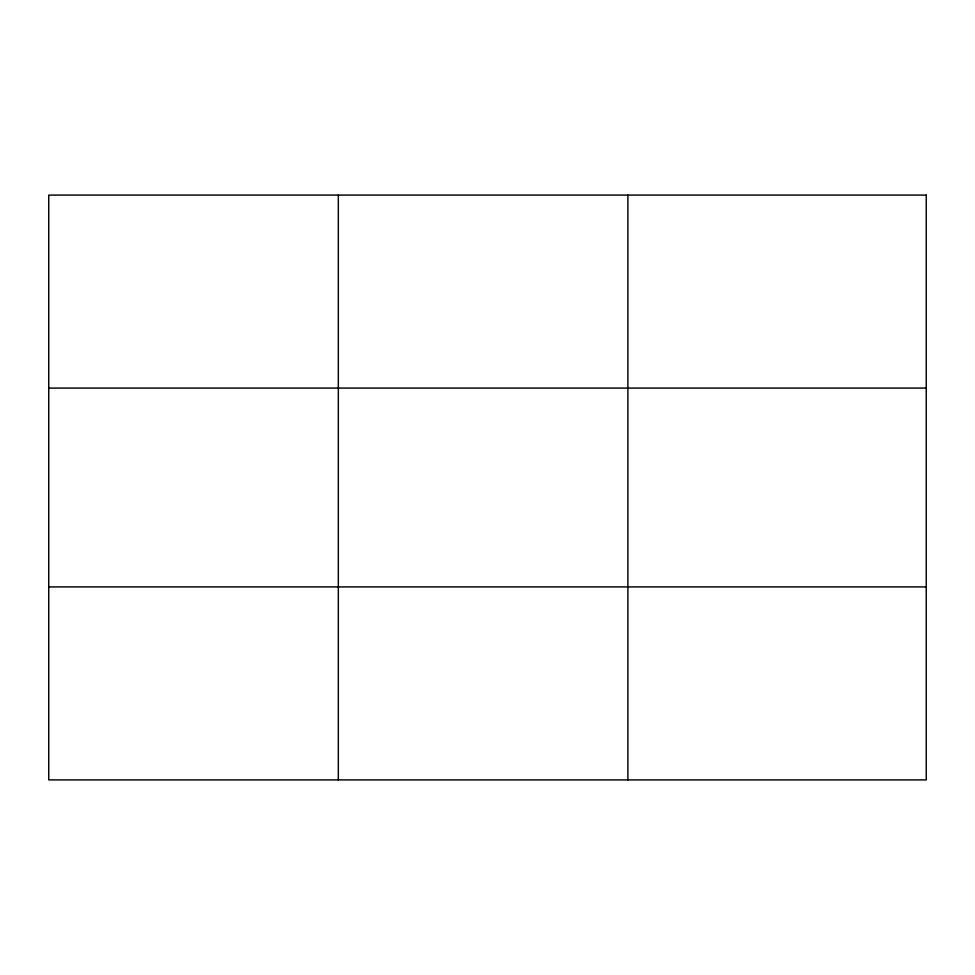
<?xml version="1.0" encoding="UTF-8"?>
<svg xmlns="http://www.w3.org/2000/svg" width="975" height="975" viewBox="0 0 975 975"><rect width="100%" height="100%" fill="white"/><g stroke="black" fill="none" stroke-linecap="round" stroke-linejoin="round"><path stroke-width="1.46" d="M338.325 195.098L338.325 779.902M627.9 195.098L627.9 779.902M48.75 388.087L926.25 388.087M48.75 586.913L926.25 586.913M926.25 195.098L48.75 195.098L48.75 779.902L926.25 779.902L926.25 195.098"/></g></svg>
